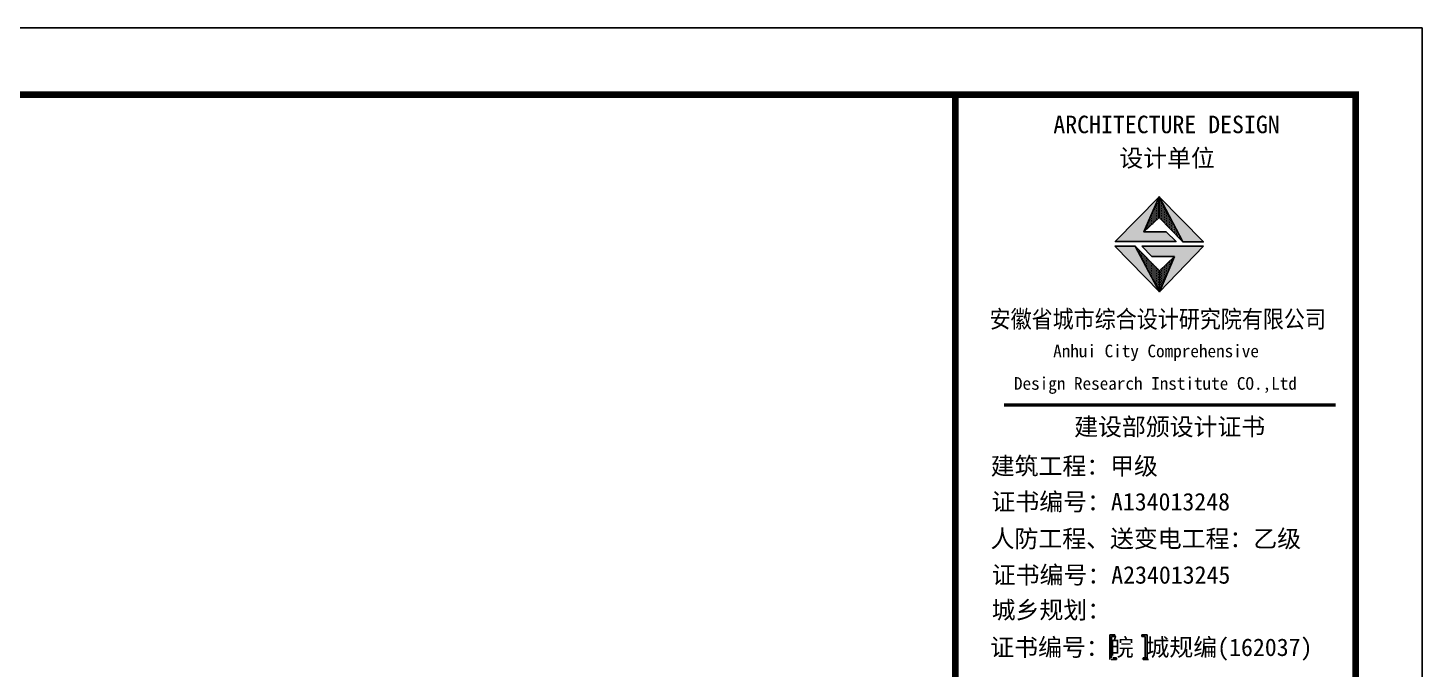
# Model space of a CAD drawing. Extents: x 19118 to 566552, y -1188739 to 92943.
# Drawn here: x 314621 to 335557, y -312703 to -303084 of the extents above; entities that cross this region are included whole.
import ezdxf

# ---------------------------------------------------------------- set-up
doc = ezdxf.new("R2010")
doc.units = 0
doc.header["$LTSCALE"] = 1000
doc.header["$MEASUREMENT"] = 0
doc.layers.add('PUB_TITLE', color=4, linetype='CONTINUOUS')
doc.layers.add('图框', color=4, linetype='CONTINUOUS')
doc.styles.add('黑体', font='simhei.ttf', dxfattribs={"width": 0.6, "height": 4.3})

msp = doc.modelspace()

# ---------------------------------------------------------------- hatches: boundary and pattern name
at = {"layer": '图框'}
for color, points in [(1, [(331378.48, -306143.68), (331606.12, -305615.64), (330949.73, -306290.25), (331863.67, -306290.25), (331712.04, -306143.68)]), (1, [(331964.73, -306293.06), (332274.16, -306293.06), (331606.12, -305615.64)]), (1, [(331245.72, -306358.16), (330942.26, -306358.16), (331615.01, -307041.48)]), (1, [(331350.37, -306356.12), (331499.59, -306512.73), (331837.65, -306512.73), (331615.01, -307041.48), (332274.65, -306356.12)]), (4, [(330893.45, -312214.3), (330944.73, -312214.3), (330944.73, -312188.67), (330921.06, -312188.67), (330865.83, -312188.67), (330865.83, -312561.06), (330921.06, -312561.06), (330944.73, -312561.06), (330944.73, -312535.43), (330893.45, -312535.43)]), (4, [(331398.46, -312535.43), (331347.17, -312535.43), (331347.17, -312561.06), (331370.84, -312561.06), (331426.07, -312561.06), (331426.07, -312188.67), (331370.84, -312188.67), (331347.17, -312188.67), (331347.17, -312214.3), (331398.46, -312214.3)])]:
    msp.add_hatch(color=color, dxfattribs=at).paths.add_polyline_path(points)
h = msp.add_hatch(dxfattribs=at)
h.set_pattern_fill('DOTS', color=256, scale=300, style=0)
h.set_pattern_definition([(0, (-1947756.697, 555434.192), (9.375, 18.75), [0, -18.75])])
h.paths.add_polyline_path([(331615.01, -307041.48), (331615.01, -306726.53), (331245.72, -306358.16)])
h.paths.add_polyline_path([(331837.65, -306512.73), (331615.01, -306726.53), (331615.01, -307041.48)])
h.paths.add_polyline_path([(331606.12, -305615.64), (331606.12, -305926.18), (331964.73, -306293.06)])
h.paths.add_polyline_path([(331606.12, -305926.18), (331606.12, -305615.64), (331378.48, -306143.68)])

# ---------------------------------------------------------------- linework, layer by layer
at = {"layer": 'PUB_TITLE'}
msp.add_lwpolyline([(251456.96, -362483.6), (335556.96, -362483.6), (335556.96, -303083.6), (251456.96, -303083.6)], close=True, dxfattribs=at)
at = {"layer": 'PUB_TITLE', "const_width": 100}
msp.add_lwpolyline([(253956.96, -361483.6), (334556.96, -361483.6), (334556.96, -304083.6), (253956.96, -304083.6)], close=True, dxfattribs=at)
at = {"layer": '图框'}
for p, q in [((331378.48, -306143.68), (331606.12, -305615.64)), ((331606.12, -305615.64), (331964.73, -306293.06)), ((331615.01, -307041.48), (330942.26, -306358.16)), ((330942.26, -306358.16), (331245.72, -306358.16)), ((331615.01, -307041.48), (330942.26, -306358.16)), ((330942.26, -306358.16), (331245.72, -306358.16)), ((330942.26, -306358.16), (331245.72, -306358.16)), ((331615.01, -306726.53), (331245.72, -306358.16)), ((331350.37, -306356.12), (332274.65, -306356.12)), ((331499.59, -306512.73), (331350.37, -306356.12)), ((332274.65, -306356.12), (331615.01, -307041.48)), ((331837.65, -306512.73), (331499.59, -306512.73)), ((331615.01, -306726.53), (331837.65, -306512.73)), ((331837.65, -306512.73), (331615.01, -307041.48)), ((331615.01, -307041.48), (331615.01, -306726.53)), ((331615.01, -307041.48), (331615.01, -306726.53)), ((331615.01, -307041.48), (331615.01, -306726.53))]:
    msp.add_line(p, q, dxfattribs=at)
at = {"layer": '图框', "color": 1}
for p, q in [((331615.01, -307041.48), (330942.26, -306358.16)), ((331245.72, -306358.16), (331615.01, -307041.48))]:
    msp.add_line(p, q, dxfattribs=at)
at = {"layer": '图框', "color": 4}
for p, q in [((330865.83, -312188.67), (330921.06, -312188.67)), ((330865.83, -312188.67), (330865.83, -312561.06)), ((330944.73, -312214.3), (330893.45, -312214.3)), ((330893.45, -312214.3), (330893.45, -312535.43)), ((330921.06, -312188.67), (330944.73, -312188.67)), ((330944.73, -312188.67), (330944.73, -312214.3)), ((331370.84, -312188.67), (331347.17, -312188.67)), ((331347.17, -312188.67), (331347.17, -312214.3)), ((331347.17, -312214.3), (331398.46, -312214.3)), ((331426.07, -312188.67), (331370.84, -312188.67)), ((331398.46, -312214.3), (331398.46, -312535.43)), ((331426.07, -312188.67), (331426.07, -312561.06)), ((330888.8, -312561.06), (330944.03, -312561.06)), ((330967.71, -312535.43), (330916.42, -312535.43)), ((330944.03, -312561.06), (330967.71, -312561.06)), ((330967.71, -312561.06), (330967.71, -312535.43)), ((331370.14, -312561.06), (331370.14, -312535.43)), ((331370.14, -312535.43), (331421.43, -312535.43)), ((331393.81, -312561.06), (331370.14, -312561.06)), ((331449.05, -312561.06), (331393.81, -312561.06))]:
    msp.add_line(p, q, dxfattribs=at)
at = {"layer": '图框', "color": 4, "const_width": 98.59}
msp.add_lwpolyline([(328547.72, -304083.6), (334556.96, -304083.6), (334556.96, -361483.6), (328547.72, -361483.6)], close=True, dxfattribs=at)
at = {"layer": '图框'}
for points in [[(331712.04, -306143.68), (331378.48, -306143.68), (331606.12, -305926.18), (331964.73, -306293.06), (332274.16, -306293.06), (331606.12, -305615.64), (330949.73, -306290.25), (331863.67, -306290.25), (331712.04, -306143.68)], [(331606.12, -305615.64), (331606.12, -305926.18)]]:
    msp.add_lwpolyline(points, dxfattribs=at)
at = {"layer": '图框', "color": 4, "const_width": 49.8}
msp.add_lwpolyline([(329276.43, -308739.58), (334256.43, -308739.58)], dxfattribs=at)

# ---------------------------------------------------------------- texts
at = {"layer": '图框', "color": 4, "style": '黑体'}
for s, height, p in [('ARCHITECTURE DESIGN', 262.944, (330019.46, -304663.32)), ('设计单位', 262.944, (331010.78, -305166.92)), ('Anhui City Comprehensive ', 189.24, (330016.8, -308025.11)), (' Design Research Institute CO.,Ltd', 189.24, (329299.44, -308512.09)), ('建设部颁设计证书', 262.944, (330331.94, -309198.24)), (' 建筑工程：甲级', 262.944, (328900.65, -309787.47)), ('证书编号：A134013248', 262.944, (329090.87, -310323.29)), ('人防工程、送变电工程：乙级', 262.944, (329077.06, -310877)), ('证书编号：A234013245', 262.944, (329095.66, -311421.16)), ('城乡规划：', 262.944, (329093.73, -311946.47)), ('证书编号：皖 城规编(162037)', 262.944, (329072.69, -312506.6))]:
    msp.add_text(s, height=height, dxfattribs=at).set_placement(p)
at = {"layer": '图框', "color": 4, "style": '黑体', "width": 0.88}
msp.add_text('安徽省城市综合设计研究院有限公司', height=262.944, dxfattribs=at).set_placement((329062.64, -307583.15))

doc.saveas('drawing.dxf')
